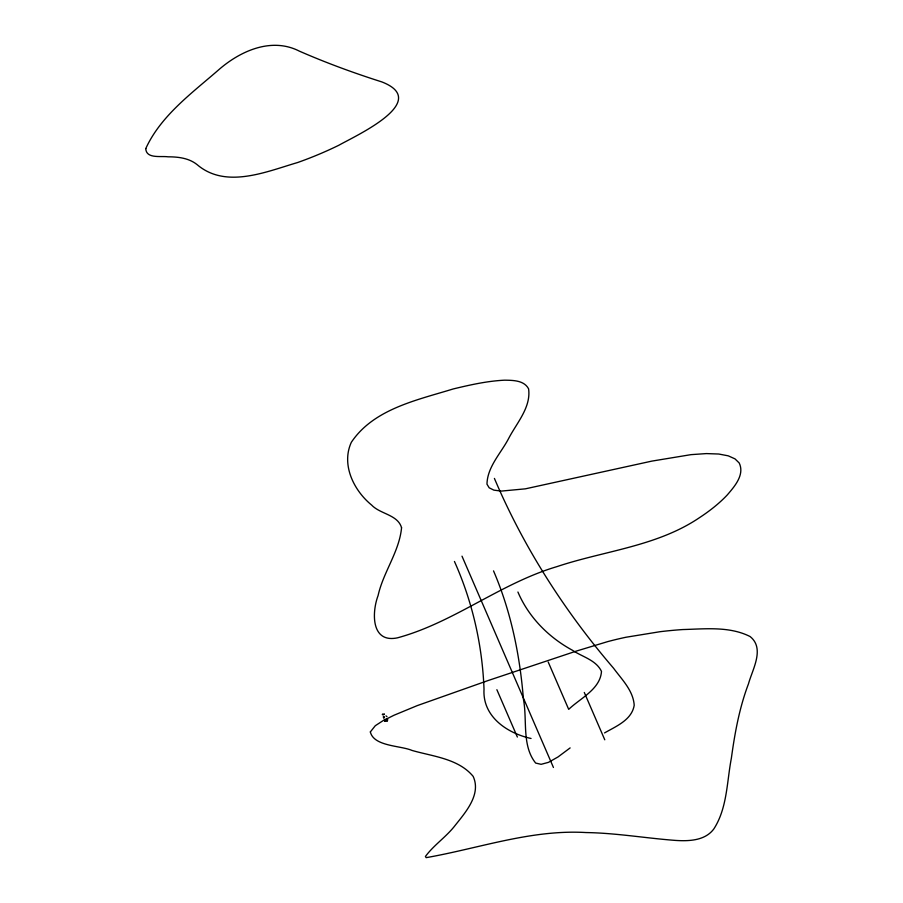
<?xml version="1.0" encoding="UTF-8"?>
<svg xmlns="http://www.w3.org/2000/svg" width="903" height="903" viewBox="0 0 903 903"><rect width="100%" height="100%" fill="white"/><g stroke="black" fill="none" stroke-linecap="round" stroke-linejoin="round"><path stroke-width="1.35" d="M384.407 714.296L382.94 715.018M387.455 720.425L387.477 720.278A16.017 6.671 -23.4 0 1 387.511 720.052A7.393 3.081 -23.4 0 1 387.59 719.77L387.635 719.251M387.432 720.56L387.443 720.504A3.533 1.467 -23.4 0 1 387.331 720.989M384.701 721.215L384.768 721.136A1.422 0.587 -23.4 0 0 385.129 720.481M570.132 747.91L558.02 756.951L548.46 762.358L541.123 764.322L535.66 763.069C521.607 745.618 527.42 720.063 523.435 699.249C519.914 655.296 511.019 611.512 493.523 570.877M604.547 732.92C616.038 726.305 631.829 720.007 634.211 705.243C633.217 690.502 621.828 679.496 613.555 668.209C564.668 611.297 523.796 547.545 494.415 478.421M384.983 721.215L385.626 721.079M386.811 721.113L386.597 721.079A3.793 1.58 -23.4 0 0 385.637 721.057M384.655 720.323L384.543 720.301A2.867 1.196 -23.4 0 1 384.193 720.199L384.306 719.996A1.693 0.711 -23.4 0 1 384.622 719.86L386.055 719.375A2.314 0.971 -23.4 0 1 387.387 719.183M384.068 714.092L384.102 714.104A3.635 1.513 -23.4 0 1 384.351 714.194L384.362 714.217M531.054 738.485C507.136 733.247 482.337 716.553 484.019 689.237C482.337 645.205 472.483 601.703 454.446 561.463M385.987 715.876L386.958 716.655M517.916 592.018C528.605 617.133 548.572 637.304 572.389 650.228C582.164 656.842 596.093 659.98 601.488 671.392C600.314 689.26 580.211 698.256 568.698 709.363L548.211 662.023M383.244 716.813L383.719 717.885M584.286 692.454L604.773 739.794M461.997 556.169L553.437 767.471M496.876 689.7L517.363 737.04M384.035 716.655L384.238 717.456M383.978 718.009L383.831 716.88M382.285 714.487A2.619 1.084 -23.4 0 1 382.962 713.878M401.564 527.724C399.295 551.756 383.278 572.096 378.086 595.574C371.855 612.053 370.806 643.376 397.388 637.857C453.825 622.573 500.612 583.27 556.846 566.655C604.581 550.706 657.17 546.417 699.769 517.475A102.039 42.475 -23.4 0 0 727.287 494.923C734.545 486.469 744.873 474.797 739.207 462.979L734.997 458.871L728.236 455.834L718.754 454.028L706.394 453.588L690.998 454.649L651.819 461.117L525.354 488.839L501.255 491.097L493.851 490.126L489.189 487.812L486.977 484.177C487.315 466.795 501.018 453.159 508.682 438.406C516.708 422.943 531.19 407.321 528.594 388.821C524.067 380.253 513.006 380.31 504.585 380.186C487.157 381.021 470.068 384.904 453.159 388.967C417.062 400.097 373.684 408.901 351.335 442.301C341.018 464.718 353.807 490.532 371.607 505.048C380.208 514.191 397.76 514.563 401.564 527.724M145.778 148.566C146.105 159.086 161.005 155.767 168.071 156.817C178.207 156.829 188.953 158.059 197.136 164.651C225.897 189.201 266.295 171.694 297.663 162.517A165.701 68.978 -23.4 0 0 318.443 154.503A161.276 67.138 -23.4 0 0 338.885 145.236C356.132 135.461 431.499 101.328 381.913 81.936C353.908 73.03 326.344 62.928 299.401 51.155C271.78 37.012 240.83 50.681 219.192 69.362C192.395 92.772 160.847 115.516 145.778 148.566M370.343 731.927C373.786 746.533 400.481 745.483 411.982 750.427C432.943 756.466 458.34 758.576 473.149 776.354C481.446 794.448 465.598 812.226 455.01 825.579C446.274 836.9 433.824 845.039 425.426 856.473L426.171 857.647C479.008 848.414 531.359 829.304 586.024 832.555C616.083 833.017 645.769 838.198 675.681 840.433C689.023 841.269 705.141 840.738 713.855 828.909C727.321 808.05 726.813 781.806 731.374 758.17C734.828 732.931 739.422 707.704 748.485 683.808C752.425 669.349 765.134 648.523 750.088 636.536C729.477 626.118 705.175 628.962 682.849 629.549A319.335 132.933 -23.4 0 0 660.037 631.705L625.971 637.247A178.58 74.339 -23.4 0 0 607.696 641.615L576.238 651.119L487.767 680.659L417.31 705.593L394.08 715.21L382.816 720.82L375.287 725.719L370.343 731.927"/></g></svg>
